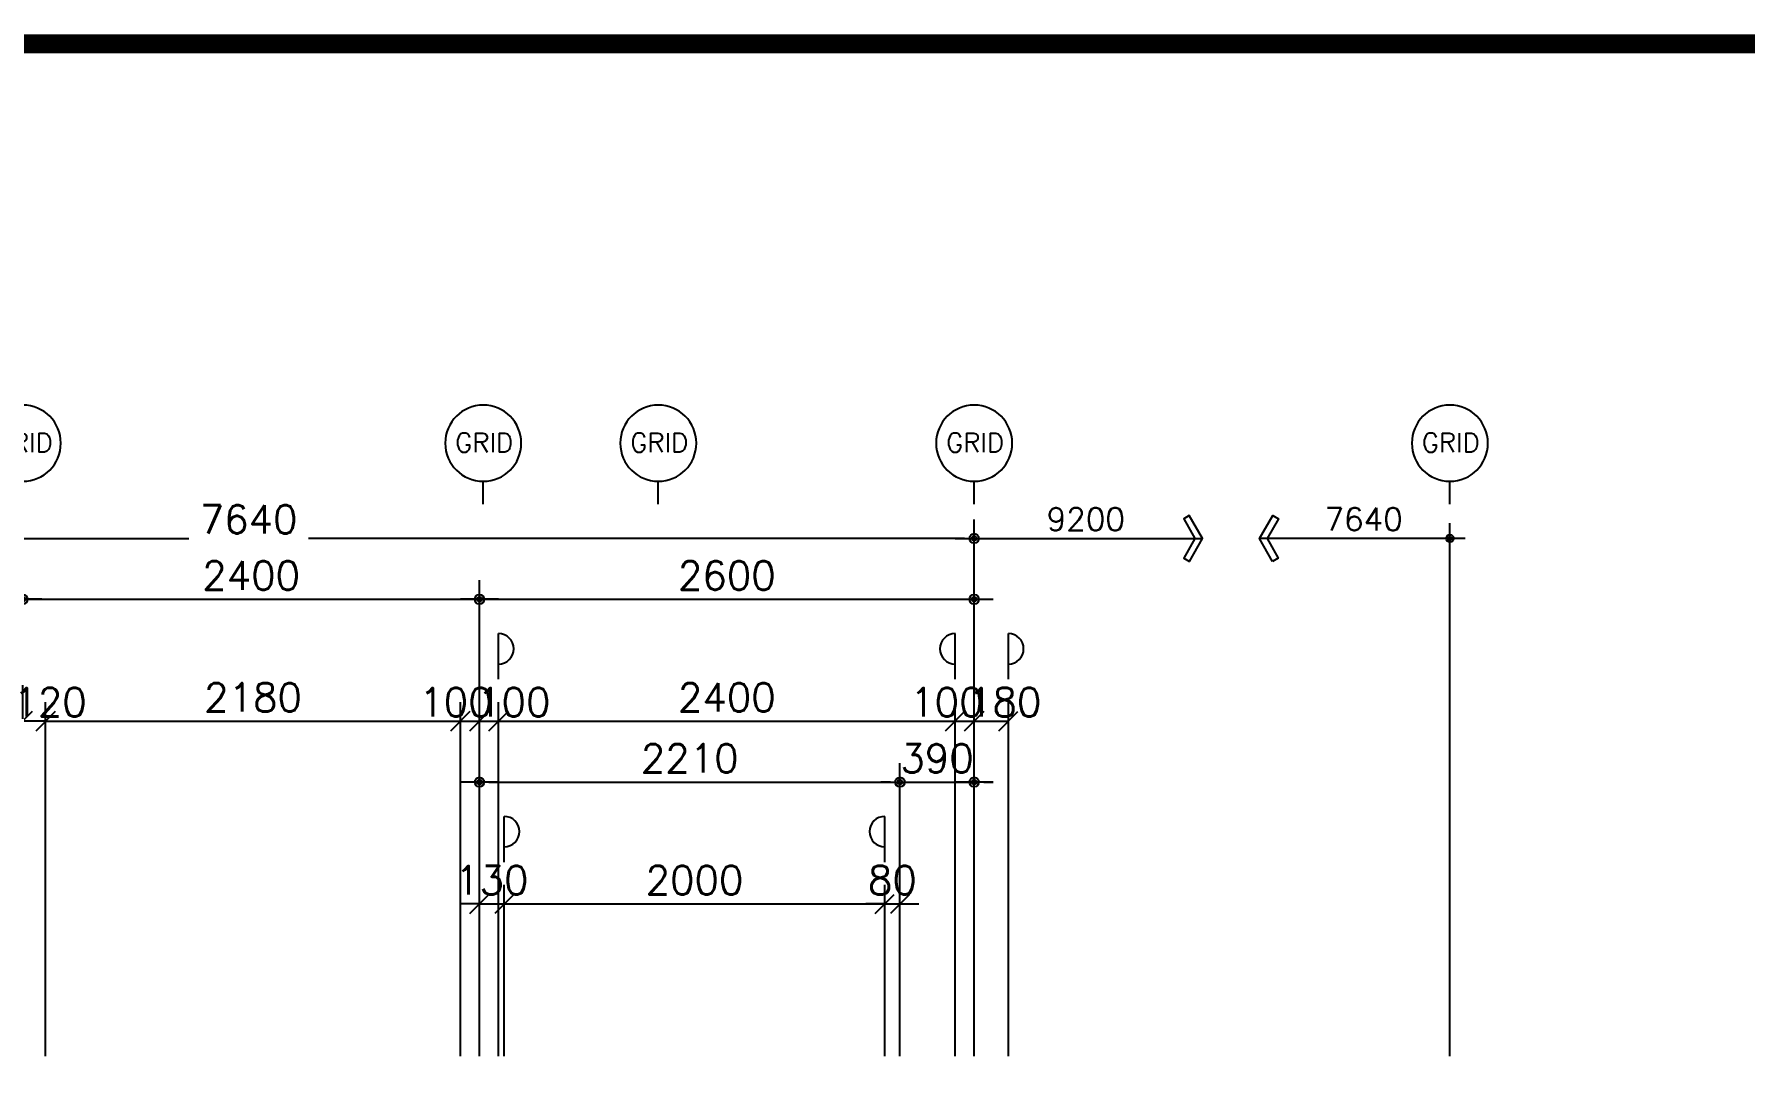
# Model space of a CAD drawing. Extents: x 0 to 40850, y 0 to 28500.
# Drawn here: x 15568 to 24558, y 22382 to 27800 of the extents above; entities that cross this region are included whole.
import ezdxf

# ---------------------------------------------------------------- set-up
doc = ezdxf.new("R2010")
doc.units = 0
doc.header["$LTSCALE"] = 60
doc.header["$MEASUREMENT"] = 0
doc.layers.get('0').update_dxf_attribs({"linetype": 'CONTINUOUS'})
doc.layers.get('DEFPOINTS').update_dxf_attribs({"linetype": 'CONTINUOUS'})
for name, color, linetype in [('2', 2, 'CONTINUOUS'), ('3', 3, 'CONTINUOUS'), ('6', 6, 'CONTINUOUS'), ('9', 9, 'CONTINUOUS'), ('CI_DIM', 7, 'CONTINUOUS'), ('DIMDOT', 2, 'CONTINUOUS'), ('FORM', 7, 'CONTINUOUS')]:
    doc.layers.add(name, color=color, linetype=linetype)
doc.styles.add('GHS', font='ROMANS', dxfattribs={"bigfont": 'GHS'})
doc.styles.add('HS', font='simplex', dxfattribs={"bigfont": 'ghs'})
doc.dimstyles.new('2M', dxfattribs={"dimscale": 50, "dimtxt": 3, "dimasz": 1, "dimexe": 2, "dimexo": 0, "dimgap": 1, "dimtad": 1, "dimdec": 0, "dimzin": 0, "dimtxsty": 'GHS', "dimblk": 'DIMDOT', "dimblk1": 'DIMDOT', "dimblk2": 'DIMDOT', "dimsah": 1, "dimcen": 0, "dimclrd": 2, "dimclre": 2, "dimclrt": 3, "dimazin": 3, "dimtfac": 1, "dimtdec": 0, "dimtix": 1, "dimtmove": 0, "dimatfit": 3, "dimtolj": 1, "dimtzin": 0})
doc.dimstyles.new('3T', dxfattribs={"dimscale": 50, "dimtxt": 3, "dimasz": 2, "dimexe": 2, "dimexo": 0, "dimgap": 1, "dimtad": 1, "dimdec": 0, "dimzin": 0, "dimtxsty": 'GHS', "dimblk": 'DIMDOT', "dimblk1": 'OBLIQUE', "dimblk2": 'OBLIQUE', "dimsah": 1, "dimcen": 0, "dimclrd": 2, "dimclre": 2, "dimclrt": 3, "dimazin": 3, "dimtfac": 1, "dimtdec": 0, "dimtix": 1, "dimtmove": 0, "dimatfit": 3, "dimtolj": 1, "dimtzin": 0})

# ---------------------------------------------------------------- blocks, each defined once
blk = doc.blocks.new('도면')
at = {"layer": 'FORM', "const_width": 2}
blk.add_lwpolyline([(802, 15), (802, 555), (20, 555), (20, 15)], close=True, dxfattribs=at)
blk = doc.blocks.new('도면1')
at = {"layer": '9', "linetype": 'CONTINUOUS'}
blk.add_blockref('도면', (0, 0), dxfattribs=at)
blk = doc.blocks.new('_CIDOTB')
at = {"layer": 'DIMDOT', "linetype": 'CONTINUOUS'}
blk.add_line((-2, 0), (2, 0), dxfattribs=at)
for radius in [0.5, 0.25]:
    blk.add_circle((0, 0), radius, dxfattribs=at)
blk = doc.blocks.new('_OBLIQUE')
at = {"color": 0, "linetype": 'BYBLOCK'}
blk.add_line((-0.5, -0.5), (0.5, 0.5), dxfattribs=at)
blk = doc.blocks.new('*D57')
at = {"color": 2, "linetype": 'BYBLOCK'}
for p, q in [((58758.3, 22432), (58758.3, 23332)), ((58888.3, 22432), (58888.3, 23332)), ((58758.3, 23232), (58658.3, 23232)), ((58758.3, 23232), (58888.3, 23232)), ((58888.3, 23232), (58988.3, 23232))]:
    blk.add_line(p, q, dxfattribs=at)
at = {"layer": 'DEFPOINTS', "color": 0, "linetype": 'BYBLOCK'}
for p in [(58888.3, 23232), (58758.3, 22432), (58888.3, 22432)]:
    blk.add_point(p, dxfattribs=at)
at = {"color": 2, "linetype": 'BYBLOCK', "xscale": 100, "yscale": 100, "zscale": 100}
blk.add_blockref('_OBLIQUE', (58758.3, 23232), dxfattribs=at)
at = {"color": 2, "linetype": 'BYBLOCK', "xscale": 100, "yscale": 100, "zscale": 100, "rotation": 180}
blk.add_blockref('_OBLIQUE', (58888.3, 23232), dxfattribs=at)
at = {"color": 3, "linetype": 'BYBLOCK', "insert": (58823.3, 23357), "char_height": 150, "attachment_point": 5, "style": 'GHS'}
blk.add_mtext('\\A1;130', dxfattribs=at)
blk = doc.blocks.new('DIMDOT')
at = {"color": 0}
blk.add_line((-2, 0), (2, 0), dxfattribs=at)
for radius in [0.5, 0.25]:
    blk.add_circle((0, 0), radius, dxfattribs=at)
blk = doc.blocks.new('*D58')
at = {"color": 2, "linetype": 'BYBLOCK'}
for p, q in [((60888.3, 22432), (60888.3, 23332)), ((60968.3, 22432), (60968.3, 23332)), ((60888.3, 23232), (60788.3, 23232)), ((60888.3, 23232), (60968.3, 23232)), ((60968.3, 23232), (61068.3, 23232))]:
    blk.add_line(p, q, dxfattribs=at)
at = {"layer": 'DEFPOINTS', "color": 0, "linetype": 'BYBLOCK'}
for p in [(60968.3, 23232), (60888.3, 22432), (60968.3, 22432)]:
    blk.add_point(p, dxfattribs=at)
at = {"color": 2, "linetype": 'BYBLOCK', "xscale": 100, "yscale": 100, "zscale": 100}
blk.add_blockref('_OBLIQUE', (60888.3, 23232), dxfattribs=at)
at = {"color": 2, "linetype": 'BYBLOCK', "xscale": 100, "yscale": 100, "zscale": 100, "rotation": 180}
blk.add_blockref('_OBLIQUE', (60968.3, 23232), dxfattribs=at)
at = {"color": 3, "linetype": 'BYBLOCK', "insert": (60928.3, 23357), "char_height": 150, "attachment_point": 5, "style": 'GHS'}
blk.add_mtext('\\A1;80', dxfattribs=at)
blk = doc.blocks.new('*D59')
at = {"color": 2, "linetype": 'BYBLOCK'}
for p, q in [((58888.3, 22432), (58888.3, 23332)), ((60888.3, 22432), (60888.3, 23332)), ((58888.3, 23232), (60888.3, 23232))]:
    blk.add_line(p, q, dxfattribs=at)
at = {"layer": 'DEFPOINTS', "color": 0, "linetype": 'BYBLOCK'}
for p in [(60888.3, 23232), (58888.3, 22432), (60888.3, 22432)]:
    blk.add_point(p, dxfattribs=at)
at = {"color": 2, "linetype": 'BYBLOCK', "xscale": 100, "yscale": 100, "zscale": 100, "rotation": 180}
blk.add_blockref('_OBLIQUE', (58888.3, 23232), dxfattribs=at)
at = {"color": 2, "linetype": 'BYBLOCK', "xscale": 100, "yscale": 100, "zscale": 100}
blk.add_blockref('_OBLIQUE', (60888.3, 23232), dxfattribs=at)
at = {"color": 3, "linetype": 'BYBLOCK', "insert": (59888.3, 23357), "char_height": 150, "attachment_point": 5, "style": 'GHS'}
blk.add_mtext('\\A1;2000', dxfattribs=at)
blk = doc.blocks.new('*D60')
at = {"color": 2, "linetype": 'BYBLOCK'}
for p, q in [((56478.3, 22432), (56478.3, 24292)), ((58658.3, 22432), (58658.3, 24292)), ((56478.3, 24192), (58658.3, 24192))]:
    blk.add_line(p, q, dxfattribs=at)
at = {"layer": 'DEFPOINTS', "color": 0, "linetype": 'BYBLOCK'}
for p in [(58658.3, 24192), (56478.3, 22432), (58658.3, 22432)]:
    blk.add_point(p, dxfattribs=at)
at = {"color": 2, "linetype": 'BYBLOCK', "xscale": 100, "yscale": 100, "zscale": 100, "rotation": 180}
blk.add_blockref('_OBLIQUE', (56478.3, 24192), dxfattribs=at)
at = {"color": 2, "linetype": 'BYBLOCK', "xscale": 100, "yscale": 100, "zscale": 100}
blk.add_blockref('_OBLIQUE', (58658.3, 24192), dxfattribs=at)
at = {"color": 3, "linetype": 'BYBLOCK', "insert": (57568.3, 24317), "char_height": 150, "attachment_point": 5, "style": 'GHS'}
blk.add_mtext('\\A1;2180', dxfattribs=at)
blk = doc.blocks.new('*D11')
at = {"color": 2, "linetype": 'BYBLOCK'}
for p, q in [((53718.3, 22432), (53718.3, 25252)), ((61358.3, 22432), (61358.3, 25252)), ((53768.3, 25152), (57230.7, 25152)), ((61308.3, 25152), (57859.3, 25152))]:
    blk.add_line(p, q, dxfattribs=at)
at = {"layer": 'DEFPOINTS', "color": 0, "linetype": 'BYBLOCK'}
for p in [(61358.3, 25152), (53718.3, 22432), (61358.3, 22432)]:
    blk.add_point(p, dxfattribs=at)
at = {"color": 2, "linetype": 'BYBLOCK', "xscale": 50, "yscale": 50, "zscale": 50, "rotation": 180}
blk.add_blockref('DIMDOT', (53718.3, 25152), dxfattribs=at)
at = {"color": 2, "linetype": 'BYBLOCK', "xscale": 50, "yscale": 50, "zscale": 50}
blk.add_blockref('DIMDOT', (61358.3, 25152), dxfattribs=at)
at = {"color": 3, "linetype": 'BYBLOCK', "insert": (57545, 25252), "char_height": 150, "attachment_point": 5, "style": 'GHS'}
blk.add_mtext('\\A1;7640', dxfattribs=at)
blk = doc.blocks.new('*D12')
at = {"color": 2, "linetype": 'BYBLOCK'}
for p, q in [((56358.3, 22432), (56358.3, 24932)), ((58758.3, 22432), (58758.3, 24932)), ((56408.3, 24832), (58708.3, 24832))]:
    blk.add_line(p, q, dxfattribs=at)
at = {"layer": 'DEFPOINTS', "color": 0, "linetype": 'BYBLOCK'}
for p in [(58758.3, 24832), (56358.3, 22432), (58758.3, 22432)]:
    blk.add_point(p, dxfattribs=at)
at = {"color": 2, "linetype": 'BYBLOCK', "xscale": 50, "yscale": 50, "zscale": 50, "rotation": 180}
blk.add_blockref('DIMDOT', (56358.3, 24832), dxfattribs=at)
at = {"color": 2, "linetype": 'BYBLOCK', "xscale": 50, "yscale": 50, "zscale": 50}
blk.add_blockref('DIMDOT', (58758.3, 24832), dxfattribs=at)
at = {"color": 3, "linetype": 'BYBLOCK', "insert": (57558.3, 24957), "char_height": 150, "attachment_point": 5, "style": 'GHS'}
blk.add_mtext('\\A1;2400', dxfattribs=at)
blk = doc.blocks.new('*D61')
at = {"color": 2, "linetype": 'BYBLOCK'}
for p, q in [((61258.3, 22432), (61258.3, 24292)), ((61358.3, 22432), (61358.3, 24292)), ((61258.3, 24192), (61358.3, 24192))]:
    blk.add_line(p, q, dxfattribs=at)
at = {"layer": 'DEFPOINTS', "color": 0, "linetype": 'BYBLOCK'}
for p in [(61358.3, 24192), (61258.3, 22432), (61358.3, 22432)]:
    blk.add_point(p, dxfattribs=at)
at = {"color": 2, "linetype": 'BYBLOCK', "xscale": 100, "yscale": 100, "zscale": 100, "rotation": 180}
blk.add_blockref('_OBLIQUE', (61258.3, 24192), dxfattribs=at)
at = {"color": 2, "linetype": 'BYBLOCK', "xscale": 100, "yscale": 100, "zscale": 100}
blk.add_blockref('_OBLIQUE', (61358.3, 24192), dxfattribs=at)
at = {"color": 3, "linetype": 'BYBLOCK', "insert": (61214.9, 24292), "char_height": 150, "attachment_point": 5, "style": 'GHS'}
blk.add_mtext('\\A1;100', dxfattribs=at)
blk = doc.blocks.new('*D62')
at = {"color": 2, "linetype": 'BYBLOCK'}
for p, q in [((61358.3, 22432), (61358.3, 24292)), ((61538.3, 22432), (61538.3, 24292)), ((61358.3, 24192), (61538.3, 24192))]:
    blk.add_line(p, q, dxfattribs=at)
at = {"layer": 'DEFPOINTS', "color": 0, "linetype": 'BYBLOCK'}
for p in [(61538.3, 24192), (61358.3, 22432), (61538.3, 22432)]:
    blk.add_point(p, dxfattribs=at)
at = {"color": 2, "linetype": 'BYBLOCK', "xscale": 100, "yscale": 100, "zscale": 100, "rotation": 180}
blk.add_blockref('_OBLIQUE', (61358.3, 24192), dxfattribs=at)
at = {"color": 2, "linetype": 'BYBLOCK', "xscale": 100, "yscale": 100, "zscale": 100}
blk.add_blockref('_OBLIQUE', (61538.3, 24192), dxfattribs=at)
at = {"color": 3, "linetype": 'BYBLOCK', "insert": (61518.6, 24292), "char_height": 150, "attachment_point": 5, "style": 'GHS'}
blk.add_mtext('\\A1;180', dxfattribs=at)
blk = doc.blocks.new('*D63')
at = {"color": 2, "linetype": 'BYBLOCK'}
for p, q in [((58658.3, 22432), (58658.3, 24292)), ((58758.3, 22432), (58758.3, 24292)), ((58658.3, 24192), (58758.3, 24192))]:
    blk.add_line(p, q, dxfattribs=at)
at = {"layer": 'DEFPOINTS', "color": 0, "linetype": 'BYBLOCK'}
for p in [(58758.3, 24192), (58658.3, 22432), (58758.3, 22432)]:
    blk.add_point(p, dxfattribs=at)
at = {"color": 2, "linetype": 'BYBLOCK', "xscale": 100, "yscale": 100, "zscale": 100, "rotation": 180}
blk.add_blockref('_OBLIQUE', (58658.3, 24192), dxfattribs=at)
at = {"color": 2, "linetype": 'BYBLOCK', "xscale": 100, "yscale": 100, "zscale": 100}
blk.add_blockref('_OBLIQUE', (58758.3, 24192), dxfattribs=at)
at = {"color": 3, "linetype": 'BYBLOCK', "insert": (58634.9, 24292), "char_height": 150, "attachment_point": 5, "style": 'GHS'}
blk.add_mtext('\\A1;100', dxfattribs=at)
blk = doc.blocks.new('*D64')
at = {"color": 2, "linetype": 'BYBLOCK'}
for p, q in [((58758.3, 22432), (58758.3, 24292)), ((58858.3, 22432), (58858.3, 24292)), ((58758.3, 24192), (58858.3, 24192))]:
    blk.add_line(p, q, dxfattribs=at)
at = {"layer": 'DEFPOINTS', "color": 0, "linetype": 'BYBLOCK'}
for p in [(58858.3, 24192), (58758.3, 22432), (58858.3, 22432)]:
    blk.add_point(p, dxfattribs=at)
at = {"color": 2, "linetype": 'BYBLOCK', "xscale": 100, "yscale": 100, "zscale": 100, "rotation": 180}
blk.add_blockref('_OBLIQUE', (58758.3, 24192), dxfattribs=at)
at = {"color": 2, "linetype": 'BYBLOCK', "xscale": 100, "yscale": 100, "zscale": 100}
blk.add_blockref('_OBLIQUE', (58858.3, 24192), dxfattribs=at)
at = {"color": 3, "linetype": 'BYBLOCK', "insert": (58938.6, 24292), "char_height": 150, "attachment_point": 5, "style": 'GHS'}
blk.add_mtext('\\A1;100', dxfattribs=at)
blk = doc.blocks.new('*D65')
at = {"color": 2, "linetype": 'BYBLOCK'}
for p, q in [((58858.3, 22432), (58858.3, 24292)), ((61258.3, 22432), (61258.3, 24292)), ((58858.3, 24192), (61258.3, 24192))]:
    blk.add_line(p, q, dxfattribs=at)
at = {"layer": 'DEFPOINTS', "color": 0, "linetype": 'BYBLOCK'}
for p in [(61258.3, 24192), (58858.3, 22432), (61258.3, 22432)]:
    blk.add_point(p, dxfattribs=at)
at = {"color": 2, "linetype": 'BYBLOCK', "xscale": 100, "yscale": 100, "zscale": 100, "rotation": 180}
blk.add_blockref('_OBLIQUE', (58858.3, 24192), dxfattribs=at)
at = {"color": 2, "linetype": 'BYBLOCK', "xscale": 100, "yscale": 100, "zscale": 100}
blk.add_blockref('_OBLIQUE', (61258.3, 24192), dxfattribs=at)
at = {"color": 3, "linetype": 'BYBLOCK', "insert": (60058.3, 24317), "char_height": 150, "attachment_point": 5, "style": 'GHS'}
blk.add_mtext('\\A1;2400', dxfattribs=at)
blk = doc.blocks.new('*D13')
at = {"color": 2, "linetype": 'BYBLOCK'}
for p, q in [((58758.3, 22432), (58758.3, 24932)), ((61358.3, 22432), (61358.3, 24932)), ((58808.3, 24832), (61308.3, 24832))]:
    blk.add_line(p, q, dxfattribs=at)
at = {"layer": 'DEFPOINTS', "color": 0, "linetype": 'BYBLOCK'}
for p in [(61358.3, 24832), (58758.3, 22432), (61358.3, 22432)]:
    blk.add_point(p, dxfattribs=at)
at = {"color": 2, "linetype": 'BYBLOCK', "xscale": 50, "yscale": 50, "zscale": 50, "rotation": 180}
blk.add_blockref('DIMDOT', (58758.3, 24832), dxfattribs=at)
at = {"color": 2, "linetype": 'BYBLOCK', "xscale": 50, "yscale": 50, "zscale": 50}
blk.add_blockref('DIMDOT', (61358.3, 24832), dxfattribs=at)
at = {"color": 3, "linetype": 'BYBLOCK', "insert": (60058.3, 24957), "char_height": 150, "attachment_point": 5, "style": 'GHS'}
blk.add_mtext('\\A1;2600', dxfattribs=at)
blk = doc.blocks.new('*D14')
at = {"color": 2, "linetype": 'BYBLOCK'}
for p, q in [((58758.3, 22432), (58758.3, 23972)), ((60968.3, 22432), (60968.3, 23972)), ((58808.3, 23872), (60918.3, 23872))]:
    blk.add_line(p, q, dxfattribs=at)
at = {"layer": 'DEFPOINTS', "color": 0, "linetype": 'BYBLOCK'}
for p in [(60968.3, 23872), (58758.3, 22432), (60968.3, 22432)]:
    blk.add_point(p, dxfattribs=at)
at = {"color": 2, "linetype": 'BYBLOCK', "xscale": 50, "yscale": 50, "zscale": 50, "rotation": 180}
blk.add_blockref('DIMDOT', (58758.3, 23872), dxfattribs=at)
at = {"color": 2, "linetype": 'BYBLOCK', "xscale": 50, "yscale": 50, "zscale": 50}
blk.add_blockref('DIMDOT', (60968.3, 23872), dxfattribs=at)
at = {"color": 3, "linetype": 'BYBLOCK', "insert": (59863.3, 23997), "char_height": 150, "attachment_point": 5, "style": 'GHS'}
blk.add_mtext('\\A1;2210', dxfattribs=at)
blk = doc.blocks.new('*D15')
at = {"color": 2, "linetype": 'BYBLOCK'}
for p, q in [((60968.3, 22432), (60968.3, 23972)), ((61358.3, 22432), (61358.3, 23972)), ((60918.3, 23872), (60868.3, 23872)), ((60968.3, 23872), (61358.3, 23872)), ((61408.3, 23872), (61458.3, 23872))]:
    blk.add_line(p, q, dxfattribs=at)
at = {"layer": 'DEFPOINTS', "color": 0, "linetype": 'BYBLOCK'}
for p in [(61358.3, 23872), (60968.3, 22432), (61358.3, 22432)]:
    blk.add_point(p, dxfattribs=at)
at = {"color": 2, "linetype": 'BYBLOCK', "xscale": 50, "yscale": 50, "zscale": 50}
blk.add_blockref('DIMDOT', (60968.3, 23872), dxfattribs=at)
at = {"color": 2, "linetype": 'BYBLOCK', "xscale": 50, "yscale": 50, "zscale": 50, "rotation": 180}
blk.add_blockref('DIMDOT', (61358.3, 23872), dxfattribs=at)
at = {"color": 3, "linetype": 'BYBLOCK', "insert": (61163.3, 23997), "char_height": 150, "attachment_point": 5, "style": 'GHS'}
blk.add_mtext('\\A1;390', dxfattribs=at)
blk = doc.blocks.new('*D67')
at = {"color": 2, "linetype": 'BYBLOCK'}
for p, q in [((56358.3, 22432), (56358.3, 24292)), ((56478.3, 22432), (56478.3, 24292)), ((56478.3, 24192), (56358.3, 24192))]:
    blk.add_line(p, q, dxfattribs=at)
at = {"layer": 'DEFPOINTS', "color": 0, "linetype": 'BYBLOCK'}
for p in [(56358.3, 24192), (56358.3, 22432), (56478.3, 22432)]:
    blk.add_point(p, dxfattribs=at)
at = {"color": 2, "linetype": 'BYBLOCK', "xscale": 100, "yscale": 100, "zscale": 100, "rotation": 180}
blk.add_blockref('_OBLIQUE', (56358.3, 24192), dxfattribs=at)
at = {"color": 2, "linetype": 'BYBLOCK', "xscale": 100, "yscale": 100, "zscale": 100}
blk.add_blockref('_OBLIQUE', (56478.3, 24192), dxfattribs=at)
at = {"color": 3, "linetype": 'BYBLOCK', "insert": (56501.6, 24292), "char_height": 150, "attachment_point": 5, "style": 'GHS'}
blk.add_mtext('\\A1;120', dxfattribs=at)
blk = doc.blocks.new('*D16')
at = {"color": 2, "linetype": 'BYBLOCK'}
for p, q in [((53718.3, 22432), (53718.3, 24932)), ((56358.3, 22432), (56358.3, 24932)), ((53768.3, 24832), (56308.3, 24832))]:
    blk.add_line(p, q, dxfattribs=at)
at = {"layer": 'DEFPOINTS', "color": 0, "linetype": 'BYBLOCK'}
for p in [(56358.3, 24832), (53718.3, 22432), (56358.3, 22432)]:
    blk.add_point(p, dxfattribs=at)
at = {"color": 2, "linetype": 'BYBLOCK', "xscale": 50, "yscale": 50, "zscale": 50, "rotation": 180}
blk.add_blockref('DIMDOT', (53718.3, 24832), dxfattribs=at)
at = {"color": 2, "linetype": 'BYBLOCK', "xscale": 50, "yscale": 50, "zscale": 50}
blk.add_blockref('DIMDOT', (56358.3, 24832), dxfattribs=at)
at = {"color": 3, "linetype": 'BYBLOCK', "insert": (55038.3, 24957), "char_height": 150, "attachment_point": 5, "style": 'GHS'}
blk.add_mtext('\\A1;2640', dxfattribs=at)

msp = doc.modelspace()

# ---------------------------------------------------------------- linework, layer by layer
at = {"color": 2, "linetype": 'BYBLOCK'}
msp.add_line((23008.3, 22432), (23008.3, 25232), dxfattribs=at)
at = {"layer": '2', "linetype": 'BYBLOCK'}
for p, q in [((17928.3, 25332), (17928.3, 25452)), ((18848.3, 25332), (18848.3, 25452)), ((20508.3, 25332), (20508.3, 25452)), ((23008.3, 25332), (23008.3, 25452)), ((18008.3, 24412), (18008.3, 24652)), ((20408.3, 24412), (20408.3, 24652)), ((20688.3, 24412), (20688.3, 24652)), ((18038.3, 23452), (18038.3, 23692)), ((20038.3, 23452), (20038.3, 23692))]:
    msp.add_line(p, q, dxfattribs=at)
at = {"layer": '2'}
for p, q in [((20508.3, 25152), (21708.3, 25152)), ((23008.3, 25152), (22008.3, 25152))]:
    msp.add_line(p, q, dxfattribs=at)
for points in [[(21640.1, 25031.4), (21708.3, 25152), (21639, 25272), (21609.3, 25254.8), (21668.8, 25151.8), (21610.2, 25048.3)], [(22076.4, 25031.4), (22008.3, 25152), (22077.5, 25272), (22107.2, 25254.8), (22047.8, 25151.8), (22106.3, 25048.3)]]:
    msp.add_lwpolyline(points, close=True, dxfattribs=at)
at = {"layer": '2', "linetype": 'BYBLOCK'}
for centre, start, end in [((15508.3, 25652), 270, 90), ((17928.3, 25652), 90, 270), ((17928.3, 25652), 270, 90), ((18848.3, 25652), 90, 270), ((18848.3, 25652), 270, 90), ((20508.3, 25652), 90, 270), ((20508.3, 25652), 270, 90), ((23008.3, 25652), 90, 270), ((23008.3, 25652), 270, 90)]:
    msp.add_arc(centre, 200, start, end, dxfattribs=at)
at = {"layer": '2'}
for centre, start, end in [((18008.3, 24572), 270, 90), ((20408.3, 24572), 90, 270), ((20688.3, 24572), 270, 90), ((18038.3, 23612), 270, 90), ((20038.3, 23612), 90, 270)]:
    msp.add_arc(centre, 80, start, end, dxfattribs=at)
at = {"layer": 'DEFPOINTS', "color": 0, "linetype": 'BYBLOCK'}
msp.add_point((23008.3, 22432), dxfattribs=at)

# ---------------------------------------------------------------- block references
at = {"color": 2, "linetype": 'BYBLOCK', "xscale": 40, "yscale": 40, "zscale": 40, "rotation": 180}
msp.add_blockref('_CIDOTB', (23008.3, 25152), dxfattribs=at)
at = {"layer": '6', "xscale": 50, "yscale": 50, "zscale": 50}
msp.add_blockref('도면1', (0, 0), dxfattribs=at)

# ---------------------------------------------------------------- texts
at = {"layer": '3', "style": 'HS'}
for s, height, p in [('GRID', 100, (15360.8, 25605.4)), ('GRID', 100, (17780.8, 25605.4)), ('GRID', 100, (18700.8, 25605.4)), ('GRID', 100, (20360.8, 25605.4)), ('GRID', 100, (22860.8, 25605.4)), ('9200', 120, (20889.2, 25192.6))]:
    msp.add_text(s, height=height, rotation=360, dxfattribs=at).set_placement(p)
msp.add_text('7640', height=120, dxfattribs=at).set_placement((22349.4, 25192.6))

# ---------------------------------------------------------------- dimensions: what is measured, and where the dimension line sits
at = {"layer": 'CI_DIM'}
for base, p1, p2, dimstyle, picture, middle in [((20508.3, 25152), (12868.3, 22432), (20508.3, 22432), '2M', '*D11', (16695, 25252)), ((15508.3, 24192), (15628.3, 22432), (15508.3, 22432), '3T', '*D67', (15651.6, 24292)), ((17908.3, 24192), (17808.3, 22432), (17908.3, 22432), '3T', '*D63', (17784.9, 24292)), ((18008.3, 24192), (17908.3, 22432), (18008.3, 22432), '3T', '*D64', (18088.6, 24292)), ((20508.3, 24192), (20408.3, 22432), (20508.3, 22432), '3T', '*D61', (20364.9, 24292)), ((20688.3, 24192), (20508.3, 22432), (20688.3, 22432), '3T', '*D62', (20668.6, 24292))]:
    dim = msp.add_linear_dim(base=base, p1=p1, p2=p2, dimstyle=dimstyle, dxfattribs=at)
    dim.commit()
    dim.dimension.update_dxf_attribs({"geometry": picture, "text_midpoint": middle, "dimtype": 128, "insert": (-40850, 0)})
for base, p1, p2, dimstyle, picture, middle in [((15508.3, 24832), (12868.3, 22432), (15508.3, 22432), '2M', '*D16', (14188.3, 24957)), ((17908.3, 24832), (15508.3, 22432), (17908.3, 22432), '2M', '*D12', (16708.3, 24957)), ((20508.3, 24832), (17908.3, 22432), (20508.3, 22432), '2M', '*D13', (19208.3, 24957)), ((17808.3, 24192), (15628.3, 22432), (17808.3, 22432), '3T', '*D60', (16718.3, 24317)), ((20408.3, 24192), (18008.3, 22432), (20408.3, 22432), '3T', '*D65', (19208.3, 24317)), ((20118.3, 23872), (17908.3, 22432), (20118.3, 22432), '2M', '*D14', (19013.3, 23997)), ((20508.3, 23872), (20118.3, 22432), (20508.3, 22432), '2M', '*D15', (20313.3, 23997)), ((18038.3, 23232), (17908.3, 22432), (18038.3, 22432), '3T', '*D57', (17973.3, 23357)), ((20038.3, 23232), (18038.3, 22432), (20038.3, 22432), '3T', '*D59', (19038.3, 23357)), ((20118.3, 23232), (20038.3, 22432), (20118.3, 22432), '3T', '*D58', (20078.3, 23357))]:
    dim = msp.add_linear_dim(base=base, p1=p1, p2=p2, dimstyle=dimstyle, dxfattribs=at)
    dim.commit()
    dim.dimension.update_dxf_attribs({"geometry": picture, "text_midpoint": middle, "insert": (-40850, 0)})

doc.saveas('drawing.dxf')
